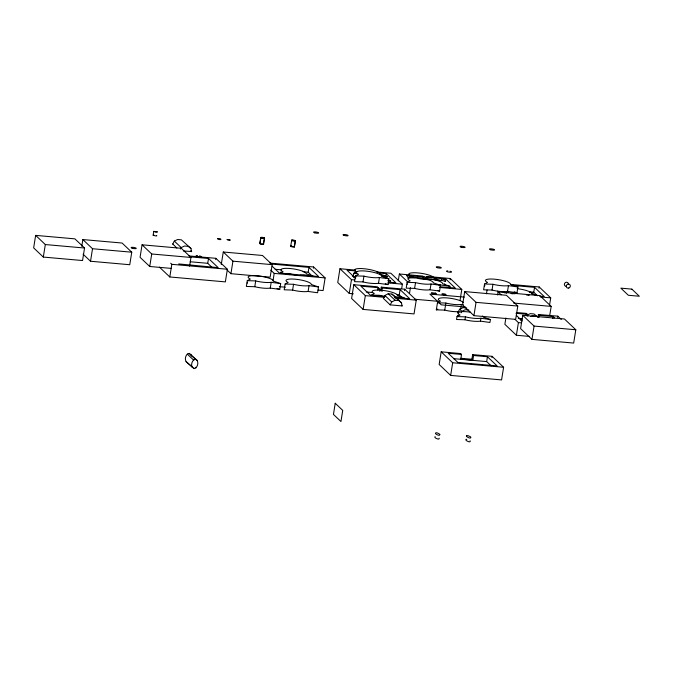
<?xml version="1.0" encoding="UTF-8"?>
<svg xmlns="http://www.w3.org/2000/svg" width="673" height="673" viewBox="0 0 673 673"><rect width="100%" height="100%" fill="white"/><g stroke="black" fill="none" stroke-linecap="round" stroke-linejoin="round"><path stroke-width="1.01" d="M35.652 235.382L33.65 247.891L43.316 257.069L82.552 260.544L84.554 248.026L74.888 238.856L35.652 235.382L45.318 244.551L84.554 248.026M43.316 257.069L45.318 244.551M81.778 246.301L82.855 239.563L122.091 243.037L131.757 252.207L129.754 264.725L90.519 261.25L83.082 254.192M90.519 261.25L92.521 248.732L82.855 239.563M189.576 266.121L190.964 257.456L181.298 248.287L142.062 244.804L140.06 257.322L149.726 266.491L171.405 268.409M156.456 235.399L156.851 235.828L155.783 235.954L153.158 235.222L153.755 231.361L157.49 231.907L155.741 232.126L153.747 231.394M149.726 266.491L151.728 253.982L142.062 244.804M189.012 255.933L215.865 258.314L227.381 269.242L225.354 281.886L169.798 276.965L171.825 264.321L170.673 263.227M212.197 267.551L207.738 263.311L208.512 258.474L189.963 256.834M215.663 259.576L215.865 258.314M221.266 264.514L223.276 252.005L262.504 255.479L272.17 264.649L270.167 277.158L230.932 273.684L227.213 270.159M230.932 273.684L232.934 261.174L223.276 252.005M247.285 280.658L246.36 286.446L254.781 286.715A12.795 2.81 9.1 0 0 270.268 288.094L279.749 289.407L280.675 283.619L273.44 281.137A12.795 2.81 9.1 0 0 257.372 275.837A12.795 2.81 9.1 0 0 250.314 279.093L247.285 280.658L255.706 280.927A12.795 2.81 9.1 0 0 271.194 282.307L280.675 283.619M259.845 243.491L260.796 237.527M259.887 243.525L260.863 237.476L264.447 237.948L263.648 244.072L261.082 244.072L259.929 243.592L260.35 243.29M254.781 286.715L255.706 280.927M270.268 288.094L271.194 282.307M272.986 280.978L274.197 273.389L270.748 270.109M294.37 246.789L290.652 246.242L291.779 240.11L295.321 240.799L294.362 246.814L293.739 246.377M285.125 284.014L284.199 289.802L292.62 290.071A12.795 2.81 9.1 0 0 308.108 291.443L317.589 292.755L318.514 286.967L311.279 284.494A12.795 2.81 9.1 0 0 295.211 279.194A12.795 2.81 9.1 0 0 288.153 282.441L285.125 284.014L293.546 284.284A12.795 2.81 9.1 0 0 309.033 285.655L318.514 286.967M294.412 246.798L295.363 240.833M292.62 290.071L293.546 284.284M312.634 276.443L308.175 272.212L308.949 267.374L270.739 263.984M308.108 291.443L309.033 285.655M313.408 268.233L313.61 266.971L269.814 263.093M313.61 266.971L325.118 277.899L323.099 290.551L318.001 290.097M355.226 270.083L339.949 268.729L337.745 282.509L349.262 293.436L353.333 293.798M349.262 293.436L351.466 279.657L339.949 268.729M386.824 278.437L387.135 276.502L379.892 274.02A12.795 2.81 9.1 0 0 363.832 268.72A12.795 2.81 9.1 0 0 356.774 271.976L353.746 273.541L353.283 276.452L356.093 276.536M377.831 290.097L378.218 287.682L377.275 286.782L353.813 284.704L351.609 298.484L363.117 309.412L414.038 313.921L416.251 300.141L404.734 289.213L381.271 287.135L380.834 289.895M355.521 275.871L354.595 281.659L363.016 281.928A12.795 2.81 9.1 0 0 378.495 283.299L387.985 284.612L388.91 278.824L381.667 276.351A12.795 2.81 9.1 0 0 365.607 271.051A12.795 2.81 9.1 0 0 358.549 274.298L355.521 275.871L363.942 276.14A12.795 2.81 9.1 0 0 379.421 277.512L388.91 278.824M363.016 281.928L363.942 276.14M363.117 309.412L365.33 295.632L353.813 284.704M378.495 283.299L379.421 277.512M381.835 290.442L382.222 288.036L381.271 287.135M385.797 276.283L386.218 273.642L379.597 273.053M390.374 282.769L390.651 281.028L388.843 280.414M398.256 280.885L399.358 273.995L422.821 276.073L423.763 276.973L423.376 279.388M401.461 297.003L399.232 294.892L400.082 289.617L382.222 288.036M401.722 288.305L402.387 284.166L390.87 273.246L376.619 271.976M404.515 290.593L404.734 289.213M407.115 282.349L406.189 288.137L414.61 288.406A12.795 2.81 9.1 0 0 430.089 289.785L439.578 291.098L440.504 285.31L433.261 282.828A12.795 2.81 9.1 0 0 417.201 277.528A12.795 2.81 9.1 0 0 410.143 280.784L407.115 282.349L415.535 282.618A12.795 2.81 9.1 0 0 431.014 283.998L440.504 285.31M409.554 293.192L410.437 287.674M414.61 288.406L415.535 282.618M426.379 279.186L426.817 276.426L450.279 278.504L461.796 289.432L460.029 300.452M427.683 277.856L426.817 276.426M430.089 289.785L431.014 283.998M458.919 311.649A12.795 2.81 9.1 0 1 444.744 310.11L436.323 309.841L437.458 302.783L440.487 301.218A12.795 2.81 9.1 0 1 446.149 297.861A12.795 2.81 9.1 0 1 463.386 302.572M440.167 286.706L440.445 284.965L449.934 286.277L449.648 288.019M445.265 281.449L445.644 280.7A12.122 2.667 9.1 0 0 444.912 280.002C444.155 279.446 441.143 278.008 441.295 279.682A12.122 2.667 9.1 0 0 442.026 280.38L445.265 281.449L445.627 278.908L427.767 277.326M444.744 310.11L445.871 303.052A12.795 2.81 9.1 0 0 461.358 304.432L463.26 304.692M450.06 279.884L450.279 278.504M472.841 360.156L460.786 359.088L461.535 354.444L460.584 353.552L441.177 351.828L439.149 364.48L450.658 375.408L501.578 379.917L503.606 367.265L492.098 356.337L472.648 354.621L471.899 359.256L472.841 360.156L473.59 355.512L472.648 354.621M470.738 312.222A12.795 2.81 9.1 0 0 459.423 311.986A12.795 2.81 9.1 0 0 460.029 315.031L457.009 316.596L456.538 319.507L464.959 319.776A12.795 2.81 9.1 0 0 480.446 321.147L489.927 322.46L490.39 319.557L483.155 317.076A12.795 2.81 9.1 0 0 482.558 315.999M460.551 309.471L461.358 304.432M450.658 375.408L452.685 362.755L441.177 351.828M464.707 291.586L462.578 304.894L473.918 315.662L515.653 319.364L517.789 306.047L506.441 295.287L464.707 291.586L476.055 302.354L517.789 306.047M464.959 319.776L465.422 316.865A12.795 2.81 9.1 0 0 480.909 318.245L490.39 319.557M460.391 354.755L460.584 353.552M473.918 315.662L476.055 302.354M484.535 284.006L483.609 289.794L492.03 290.063A12.795 2.81 9.1 0 0 507.518 291.434L516.999 292.747L517.924 286.959L510.689 284.486A12.795 2.81 9.1 0 0 494.621 279.186A12.795 2.81 9.1 0 0 487.563 282.433L484.535 284.006L492.956 284.275A12.795 2.81 9.1 0 0 508.443 285.646L517.924 286.959M480.446 321.147L480.909 318.245M486.453 293.832L487.067 290.038M492.03 290.063L492.956 284.275M491.122 365.818L486.663 361.586L487.437 356.74L473.59 355.512M497.608 295.001L498.104 291.922L539.839 295.624L551.179 306.392L549.706 315.603M491.896 357.607L492.098 356.337M507.518 291.434L508.443 285.646M505.877 318.001L504.868 324.327L516.384 335.255L529.617 336.424M516.384 335.255L518.403 322.603L514.954 319.322M522.728 315.301L520.599 328.609L531.939 339.377L573.674 343.07L575.81 329.762L564.462 318.994L522.728 315.301L534.076 326.069L575.81 329.762M526.151 314.602L526.336 313.399L517.074 312.575M527.043 315.797L527.287 314.291L526.336 313.399M537.483 295.725L533.773 292.2L534.547 287.354L511.631 285.327M538.997 288.221L539.199 286.959L510.681 284.427M531.939 339.377L534.076 326.069M537.988 317.042L538.4 314.468L557.816 316.184L561.265 319.465M539.039 317.252L539.342 315.359L538.4 314.468M549.496 305.475L550.716 297.878L539.199 286.959M552.844 318.522L553.156 316.588L539.342 315.359M557.614 317.454L557.816 316.184M153.141 235.163L153.806 234.944M290.652 246.217L291.754 246.007A1.926 0.421 9.1 0 0 290.904 246.486A1.926 0.421 9.1 0 0 293.739 247.016A1.926 0.421 9.1 0 0 293.764 246.368M422.922 278.361L423.334 277.638M384.889 295.447L383.324 298.366L390.18 304.869L402.101 305.929L401.495 302.825L394.639 296.313L391.938 294.067L388.22 293.739L384.889 295.447L391.745 301.958L395.076 300.242L398.803 300.579L401.495 302.825M390.18 304.869L391.745 301.958M172.742 244.131L174.324 241.077L177.638 239.504L181.365 239.832L190.939 248.446L191.612 251.525L183.376 250.979M180.372 249.018L181.188 247.588L184.495 246.015L188.221 246.343L190.939 248.446M458.734 312.92L458.035 312.104L459.659 309.235L462.965 307.67L466.692 307.998M461.047 312.76L461.863 311.33L465.169 309.757L468.896 310.085M295.312 240.858L291.619 240.32M353.805 277.613L353.762 277.057A11.727 2.574 9.1 0 0 353.678 276.948M445.089 285.049L445.038 284.477A12.122 2.667 9.1 0 0 444.474 283.897M379.648 291.224L381.069 290.181L382.113 291.443M377.856 289.011L379.227 288.313L380.195 289.903M423.553 277.343L424.924 276.637L425.891 278.227M425.773 279.001L426.934 278.546L427.809 279.766M436.323 309.841L437.837 309.058M506.424 292.932L508.695 291.754A12.795 2.81 9.1 0 1 507.635 291.165M530.846 316.503L532.503 315.721L536.23 316.049M187.304 354.116L189.206 353.384L197.08 360.358A6.427 5.964 -46.5 0 1 195.877 367.87L193.975 368.602L186.101 361.628A6.427 5.964 -46.5 0 1 187.304 354.116L193.563 360.047A6.427 5.964 -46.5 0 0 192.36 367.559M193.563 360.047L195.464 359.315L197.08 360.358M435.103 436.567L434.859 437.29A12.122 2.667 9.1 0 0 435.591 437.988C436.348 438.552 439.36 439.982 439.208 438.308A12.122 2.667 9.1 0 0 439.133 438.199M353.746 273.541L356.555 273.633M288.498 273.608L280.077 273.339L283.106 271.774A12.795 2.81 9.1 0 1 290.156 268.519A12.795 2.81 9.1 0 1 306.223 273.818L313.467 276.3L303.977 274.988A12.795 2.81 9.1 0 1 300.116 275.215M511.287 293.504L514.088 293.596A12.795 2.81 9.1 0 0 515.03 293.823M437.458 302.783L445.879 303.052M457.009 316.596L465.43 316.865M466.759 439.292L465.876 439.469L465.918 440.041A12.122 2.667 9.1 0 0 466.65 440.739C467.407 441.303 470.419 442.733 470.267 441.059A12.122 2.667 9.1 0 0 470.09 440.832M355.159 270.891L346.982 270.167L355.251 278.016M423.763 276.973L406.391 275.434L408.898 277.814M92.521 248.732L131.757 252.207M151.728 253.982L190.964 257.456M232.934 261.174L272.17 264.649M190.181 261.763L207.738 263.311M275.139 269.284L281.331 269.831M303.018 271.757L308.175 272.212M530.669 291.922L533.773 292.2M388.245 282.138L395.884 282.82L386.218 273.642M440.521 286.774L455.293 288.078L445.627 278.908M511.11 293.596L513.146 293.773M526.387 294.951L528.423 295.127M539.628 296.12L544.213 296.532L534.547 287.354M351.466 279.657L354.52 279.926M388.128 282.904L402.387 284.166M439.393 287.447L461.796 289.432M171.825 264.321L227.381 269.242M274.197 273.389L325.118 277.899M540.528 296.978L550.716 297.878M378.218 287.682L360.846 286.143L370.512 295.312L384.796 296.583M464.32 297.121L429.887 294.067L441.236 304.835L465.236 306.964M513.617 303.06L551.179 306.392M366.196 291.964L372.388 292.511M397.171 294.707L399.232 294.892M279.303 286.664L285.411 287.211M394.975 297.483L409.748 298.787L400.082 289.617M414.778 299.241L438.199 301.319M365.33 295.632L384.678 297.348M395.884 298.341L416.251 300.141M515.972 313.29L527.287 314.291M518.311 318.413L522.441 318.775M518.403 322.603L521.466 322.872M461.535 354.444L448.21 353.266L457.867 362.436L497.103 365.91L487.437 356.74M460.803 358.272L471.899 359.256M453.627 358.659L486.663 361.586M452.685 362.755L503.606 367.265M381.448 275.711L387.135 276.502M387.808 280.633L390.651 281.028M537.247 295.666L531.813 293.807A12.795 2.81 9.1 0 0 517.167 288.65M514.281 291.821L516.999 292.747M449.934 286.277L442.691 283.804A12.795 2.81 9.1 0 0 435.7 280.077A12.795 2.81 9.1 0 0 422.047 278.344M437.761 290.475L439.578 291.098M385.267 283.686L387.985 284.612M277.032 288.473L279.749 289.407M352.265 275.922L352.879 276.267M186.101 361.628L192.099 366.819M553.156 316.588L554.518 317.875M538.072 317.32L534.025 313.963L530.299 313.626L526.993 315.2L527.876 316.041M503.581 291.729L504.977 293.049M497.49 291.182L498.643 292.275M498.104 291.922L501.124 294.799M516.435 315.494L522.189 320.954M459.659 309.235L461.863 311.33M458.035 312.104L458.692 312.735M399.358 273.995L407.417 281.642M460.357 358.675L460.786 359.088M391.938 294.067L398.803 300.579M401.411 305.281L402.101 305.929M388.22 293.739L395.076 300.242M308.949 267.374L318.615 276.544L279.388 273.07L272.229 266.281M208.512 258.474L218.178 267.644L178.698 263.934M190.93 250.869L191.612 251.525M190.829 251.046L191.519 251.702M174.324 241.077L181.188 247.588M172.7 243.946L176.856 248.043M159.442 267.131L169.798 276.965M189.206 353.384L195.464 359.315M195.254 367.281L195.877 367.87M193.353 368.005L193.975 368.602M260.855 237.603L264.556 238.107L263.32 243.803A1.926 0.421 9.1 0 1 262.941 244.299A1.926 0.421 9.1 0 1 260.325 243.853A1.926 0.421 9.1 0 1 260.417 243.273M439.814 434.539C439.965 436.205 436.954 434.775 436.197 434.211A12.122 2.667 9.1 0 1 435.465 433.521C435.313 431.847 438.333 433.277 439.082 433.841A12.122 2.667 9.1 0 1 439.814 434.531M394.639 296.313L394.942 297.87M410.967 277.629A12.122 2.667 9.1 0 1 410.236 276.931C410.084 275.257 413.104 276.696 413.853 277.251A12.122 2.667 9.1 0 1 414.29 277.604M394.58 296.785A12.795 2.81 9.1 0 0 395.194 296.692L404.675 298.004L397.44 295.523A12.795 2.81 9.1 0 0 381.372 290.223A12.795 2.81 9.1 0 0 374.314 293.478L371.286 295.043L379.707 295.321A12.795 2.81 9.1 0 0 384.889 296.347M354.368 273.507A12.795 2.81 9.1 0 1 354.94 272.102M199.519 255.9A2.574 0.564 9.1 0 1 200.663 256.943A2.574 0.564 9.1 0 1 196.634 256.354A2.574 0.564 9.1 0 1 197.576 255.614M440.445 284.965A12.795 2.81 9.1 0 1 439.133 285.125M566.254 286.311A2.095 1.943 -46.5 0 1 564.386 284.284A2.095 1.943 -46.5 0 1 566.54 282.256A2.095 1.943 -46.5 0 1 568.416 284.275M190.829 354.427A6.427 5.964 -46.5 0 1 191.418 356M484.493 286.336A12.795 2.81 9.1 0 1 484.981 285.596M519.918 319.036A2.574 0.564 9.1 0 1 521.701 319.776A2.574 0.564 9.1 0 1 520.532 320.163M457.623 316.562A12.795 2.81 9.1 0 1 457.968 315.275M280.851 273.499A12.795 2.81 9.1 0 1 281.036 272.018M295.918 274.937A12.795 2.81 9.1 0 1 288.49 273.608M506.172 293.1A12.795 2.81 9.1 0 1 506.441 292.132M529.567 294.967A12.795 2.81 9.1 0 1 528.263 295.127M532.032 292.646A2.574 0.564 9.1 0 1 533.142 293.378A2.574 0.564 9.1 0 1 531.325 293.563M529.281 292.217A2.574 0.564 9.1 0 1 531.022 292.402M449.951 271.177A2.574 0.564 9.1 0 1 451.129 272.212A2.574 0.564 9.1 0 1 447.15 271.656A2.574 0.564 9.1 0 1 447.848 270.882M407.182 284.292A12.795 2.81 9.1 0 1 407.56 283.947M355.63 278.639A12.795 2.81 9.1 0 1 355.748 277.629M247.285 283.207A12.795 2.81 9.1 0 1 247.353 282.601M466.397 435.852L466.524 436.272A12.122 2.667 9.1 0 0 467.255 436.962C468.013 437.526 471.024 438.956 470.873 437.29A12.122 2.667 9.1 0 0 470.141 436.592L467.735 435.566L466.397 435.852M335.23 403.27L333.446 414.408L340.95 421.534L342.734 410.387L335.23 403.27M217.589 238.764C222.006 241.22 222.208 237.838 217.589 238.764M227.146 239.613C230.999 241.876 231.655 238.755 227.146 239.613M410.883 276.166L407.855 277.739L416.276 278.008A12.795 2.81 9.1 0 0 431.755 279.379L441.244 280.691L434.001 278.218A12.795 2.81 9.1 0 0 417.941 272.918A12.795 2.81 9.1 0 0 410.883 276.166M631.846 289.121L620.843 288.145L628.346 295.27L639.35 296.246L631.846 289.121M435.481 293.125L431.486 292.772L432.503 293.739L436.499 294.093L435.481 293.125M261.62 238.015A1.926 0.421 9.1 0 0 264.59 238.149A1.926 0.421 9.1 0 0 261.89 237.317A1.926 0.421 9.1 0 0 261.62 238.015M292.385 240.732A1.926 0.421 9.1 0 0 295.354 240.867A1.926 0.421 9.1 0 0 292.654 240.034A1.926 0.421 9.1 0 0 292.385 240.732M437.341 267.686A2.574 0.564 9.1 0 0 441.32 267.862A2.574 0.564 9.1 0 0 437.702 266.752A2.574 0.564 9.1 0 0 437.341 267.686M132.211 248.228A2.574 0.564 9.1 0 0 136.24 248.438A2.574 0.564 9.1 0 0 132.699 247.311A2.574 0.564 9.1 0 0 132.211 248.228M344.113 235.415A2.574 0.564 9.1 0 0 348.092 235.6A2.574 0.564 9.1 0 0 344.467 234.482A2.574 0.564 9.1 0 0 344.113 235.415M314.661 232.808A2.574 0.564 9.1 0 0 318.64 232.993A2.574 0.564 9.1 0 0 315.023 231.874A2.574 0.564 9.1 0 0 314.661 232.808M568.702 288.044A2.095 1.943 -46.5 0 0 569.821 284.645A2.095 1.943 -46.5 0 0 566.388 285.588A2.095 1.943 -46.5 0 0 568.702 288.044M442.809 294.522A2.103 0.463 9.1 0 0 446.064 294.673A2.103 0.463 9.1 0 0 443.103 293.756A2.103 0.463 9.1 0 0 442.809 294.522M490.567 249.75A2.574 0.564 9.1 0 0 494.546 249.935A2.574 0.564 9.1 0 0 490.928 248.817A2.574 0.564 9.1 0 0 490.567 249.75M461.123 247.142A2.574 0.564 9.1 0 0 465.102 247.328A2.574 0.564 9.1 0 0 461.476 246.217A2.574 0.564 9.1 0 0 461.123 247.142"/></g></svg>
